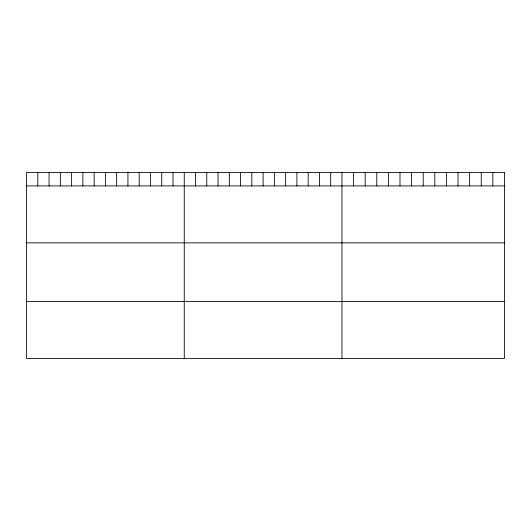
<?xml version="1.0" encoding="UTF-8"?>
<svg xmlns="http://www.w3.org/2000/svg" width="531" height="531" viewBox="0 0 531 531"><rect width="100%" height="100%" fill="white"/><g stroke="black" fill="none" stroke-linecap="round" stroke-linejoin="round"><path stroke-width="0.8" d="M26.55 185.916L504.45 185.916M26.55 242.873L504.45 242.873M26.55 301.548L504.45 301.548M492.841 172.502L492.841 185.916M481.239 172.502L481.239 185.916M469.63 172.502L469.63 185.916M458.027 172.502L458.027 185.916M446.418 172.502L446.418 185.916M434.816 172.502L434.816 185.916M423.207 172.502L423.207 185.916M411.598 172.502L411.598 185.916M399.996 172.502L399.996 185.916M388.387 172.502L388.387 185.916M376.784 172.502L376.784 185.916M365.175 172.502L365.175 185.916M353.573 172.502L353.573 185.916M341.964 172.502L341.964 358.498M330.7 172.502L330.7 185.916M319.436 172.502L319.436 185.916M308.172 172.502L308.172 185.916M296.902 172.502L296.902 185.916M285.638 172.502L285.638 185.916M274.374 172.502L274.374 185.916M263.11 172.502L263.11 185.916M251.847 172.502L251.847 185.916M240.583 172.502L240.583 185.916M229.319 172.502L229.319 185.916M218.049 172.502L218.049 185.916M206.785 172.502L206.785 185.916M195.521 172.502L195.521 185.916M184.257 172.502L184.257 358.498M172.993 172.502L172.993 185.916M161.729 172.502L161.729 185.916M150.465 172.502L150.465 185.916M139.195 172.502L139.195 185.916M127.931 172.502L127.931 185.916M116.667 172.502L116.667 185.916M105.403 172.502L105.403 185.916M94.14 172.502L94.14 185.916M82.876 172.502L82.876 185.916M71.612 172.502L71.612 185.916M60.342 172.502L60.342 185.916M49.078 172.502L49.078 185.916M37.814 172.502L37.814 185.916M504.45 172.502L26.55 172.502L26.55 358.498L504.45 358.498L504.45 172.502"/></g></svg>
